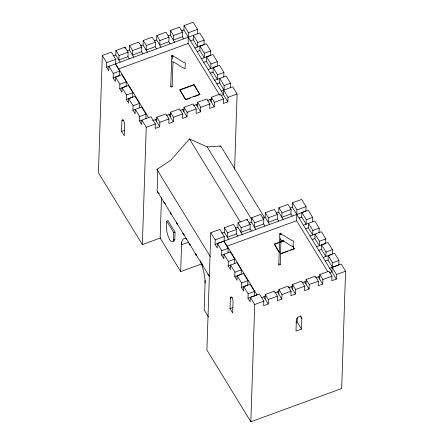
<?xml version="1.0" encoding="UTF-8"?>
<svg xmlns="http://www.w3.org/2000/svg" width="444" height="444" viewBox="0 0 444 444"><rect width="100%" height="100%" fill="white"/><g stroke="black" fill="none" stroke-linecap="round" stroke-linejoin="round"><path stroke-width="0.67" d="M148.623 117.727L115.645 63.847L115.795 59.335L111.405 52.159L102.32 55.483L98.429 172.783L142.363 244.572L160.534 237.912M139.283 107.914L139.433 103.408L135.037 96.226L128.682 98.557L128.532 103.069L126.335 99.478L132.695 97.147L132.845 92.635L128.449 85.459L122.089 87.79L121.939 92.302L119.741 88.711L126.102 86.38L126.251 81.868L121.856 74.692L115.501 77.023L115.351 81.535L113.153 77.944L113.303 73.432L108.908 66.256L108.758 70.763L106.56 67.177L106.71 62.665L102.32 55.483M120.191 62.182L115.795 55.006L115.945 50.494L125.03 47.164L128.105 52.187L127.955 56.699L129.271 58.852M115.945 50.494L119.02 55.517L118.87 60.029L127.955 56.699M115.268 63.925L119.664 71.101L119.514 75.613L113.153 77.944M119.741 88.711L119.891 84.199L115.501 77.023M121.556 131.418L121.911 120.829C122.822 116.694 125.08 123.587 124.564 125.169L124.215 135.764L121.556 131.418L124.803 130.231M124.986 48.452L125.03 47.164M126.335 99.478L126.485 94.966L122.089 87.79M133.816 57.193L129.42 50.011L129.57 45.499L138.656 42.169L141.73 47.197L141.581 51.709L142.901 53.863M129.57 45.499L132.645 50.527L132.495 55.034L141.581 51.709M142.363 244.572L146.254 127.273L141.864 120.091L141.714 124.603L139.516 121.012L139.666 116.506L135.27 109.324L135.12 113.836L132.923 110.245L133.072 105.733L128.682 98.557M147.441 52.198L143.046 45.016L143.196 40.509L152.281 37.179L155.356 42.202L155.206 46.714L156.527 48.868M143.196 40.509L146.276 45.532L146.126 50.044L155.206 46.714M145.876 118.687L146.026 114.175L141.63 106.993L132.923 110.245M161.067 47.203L156.677 40.027L156.826 35.514L165.906 32.184L168.986 37.213L168.837 41.725L170.152 43.878M139.516 121.012L150.943 116.766L155.339 123.943L155.189 128.455L159.729 126.79L159.879 122.278L156.804 117.255L165.889 113.925L168.964 118.948L168.814 123.46L173.36 121.795L173.51 117.283L170.435 112.26L179.515 108.93L182.595 113.958L182.445 118.47L186.985 116.805L187.135 112.293L184.06 107.265L193.146 103.94L196.22 108.963L196.07 113.475L200.61 111.81L200.76 107.298L197.685 102.275L206.771 98.945L209.846 103.974L209.696 108.48L214.236 106.821L214.385 102.309L211.311 97.28L220.396 93.956L223.471 98.979L223.321 103.491L227.866 101.826L228.016 97.314L223.621 90.138L223.471 94.65L220.873 95.599M156.654 121.767L156.804 117.255M156.826 35.514L159.901 40.537L159.751 45.049L168.837 41.725M157.831 169.774L157.126 191.02L209.402 276.434M157.67 191.908L158.453 193.656L159.318 193.567M158.453 193.656L158.464 193.212M161.499 197.552L160.156 238.051L180.686 271.589L202.098 263.747M163.858 202.02L164.641 203.768L165.507 203.679M164.641 203.768L164.657 203.324M174.697 42.213L170.302 35.032L170.452 30.519L179.537 27.195L182.612 32.218L182.462 36.73L183.777 38.883M170.757 86.386L171.778 55.672M166.678 221.079L166.439 228.277A10.456 2.98 69.9 0 0 169.774 239.988A11.211 3.191 69.9 0 0 173.504 239.827L174.814 239.349L175.053 232.145L167.987 220.596L166.678 221.079L173.743 232.628L173.504 239.827M170.285 116.772L170.435 112.26M172.494 59.207L172.599 56.044L175.941 57.492L182.157 61.55L185.27 63.037L185.081 68.731L181.968 67.238L175.752 63.187L172.411 61.738M170.452 30.519L173.526 35.548L173.376 40.06L182.462 36.73M172.167 86.486L172.982 61.91M171.523 214.224L171.084 214.297L170.302 212.548M171.084 214.297L171.095 213.853M179.853 89.771L179.842 90.082L193.984 84.898L193.995 84.593L179.853 89.771L185.747 99.734L190.248 98.08M177.711 224.337L177.273 224.409L176.49 222.66M177.273 224.409L177.289 223.959M227.866 101.826L183.927 30.042L184.077 25.53L193.162 22.2L197.558 29.376L197.408 33.888M183.91 111.777L184.06 107.265M219.675 95.055L188.112 43.484L188.472 32.706L184.077 25.53M180.686 271.589L181.668 242.019M184.576 234.837L183.711 234.926L182.928 233.178M183.711 234.926L183.727 234.482M193.245 39.81L193.395 35.298L197.785 42.474L197.636 46.986L193.245 39.81L190.52 40.809M190.765 244.949L189.899 245.038L189.116 243.29M189.899 245.038L189.915 244.594M197.536 106.788L197.685 102.275M199.983 46.065L204.379 53.247L204.229 57.753L199.833 50.577L199.983 46.065L206.343 43.734L210.739 50.916L210.589 55.428L201.504 58.752M193.462 96.903L199.894 94.55L193.995 84.593M196.526 255.078L196.087 255.15L195.305 253.402M196.087 255.15L196.104 254.706M106.56 67.177L199.75 32.967L204.146 40.149L203.996 44.655L194.91 47.985M206.577 56.832L210.967 64.014L210.817 68.526L206.427 61.344L206.577 56.832L212.931 54.501L217.327 61.683L217.177 66.195L208.092 69.525M201.748 263.93L202.531 265.679L202.969 265.606M202.531 265.679L202.547 265.229M205.145 280.38L204.168 309.956L208.486 317.016M211.161 101.793L211.311 97.28M213.164 67.599L217.56 74.781L217.41 79.293L213.015 72.111L213.164 67.599L219.525 65.274L223.915 72.45L223.77 76.962M207.936 274.042L208.719 275.791L209.163 275.718M208.719 275.791L208.736 275.341M332.095 267.366L336.491 274.547L336.341 279.054L331.796 280.719L331.946 276.207L328.871 271.184L319.785 274.514L322.86 279.537L322.71 284.049L318.17 285.714L318.32 281.202L315.246 276.179L306.16 279.504L309.235 284.532L309.085 289.044L304.545 290.709L304.695 286.197L301.62 281.169L292.535 284.499L295.61 289.521L295.46 294.033L290.914 295.698L291.064 291.186L287.99 286.164L278.904 289.494L281.984 294.516L281.835 299.028L277.289 300.693L277.439 296.181L274.364 291.153L265.279 294.483L268.354 299.511L268.204 304.018L263.664 305.683L263.814 301.171L259.418 293.995L250.338 297.325L250.188 301.837L247.991 298.246L257.076 294.916L224.12 241.075L224.27 236.569L219.88 229.387L210.795 232.717L206.904 350.016L250.838 421.8L341.68 388.517L345.571 271.217L341.181 264.036L332.095 267.366L331.946 271.878L329.348 272.827M219.608 82.878L219.758 78.372L224.148 85.548L223.998 90.06L219.608 82.878L216.883 83.877M227.988 252.847L228.138 248.335L223.743 241.153L217.382 243.484L217.233 247.996L215.035 244.405L215.185 239.893L210.795 232.717M254.351 295.915L254.495 291.403L250.105 284.227L243.745 286.558L243.595 291.07L241.397 287.479L247.758 285.148L247.907 280.636L243.512 273.46L237.157 275.785L237.007 280.297L234.809 276.712L234.959 272.2L230.564 265.018L230.414 269.53L228.216 265.939L228.366 261.433L223.976 254.251L223.826 258.763L221.628 255.172L221.778 250.66L217.382 243.484M228.666 239.416L224.27 232.234L224.42 227.722L233.505 224.398L236.58 229.42L236.43 233.933L237.745 236.086M230.358 87.729L230.508 83.217L226.113 76.041L214.685 80.292M224.42 227.722L227.495 232.75L227.345 237.263L236.43 233.933M234.604 169.192L237.096 93.984L232.706 86.808L221.273 91.059M230.031 308.652L230.381 298.057C231.296 293.922 233.555 300.821 233.039 302.403L232.689 312.992L230.031 308.652L232.628 307.698M234.576 263.614L234.726 259.102L230.331 251.92L221.628 255.172M242.291 234.421L237.895 227.245L238.045 222.733L247.13 219.403L250.205 224.425L250.055 228.938L251.376 231.091M238.045 222.733L241.12 227.755L240.97 232.268L250.055 228.938M228.216 265.939L236.924 262.687L241.32 269.869L241.17 274.381L234.809 276.712M241.397 287.479L241.547 282.967L237.157 275.785M247.086 220.69L247.13 219.403M247.991 298.246L248.141 293.734L243.745 286.558M255.916 229.426L251.52 222.25L251.67 217.738L260.756 214.408L263.83 219.436L263.681 223.948L265.001 226.101M251.67 217.738L254.751 222.76L254.601 227.273L263.681 223.948M250.838 421.8L254.728 304.501L250.338 297.325M269.541 224.436L265.151 217.255L265.301 212.743L274.381 209.418L277.461 214.441L277.311 218.953L278.627 221.106M265.129 298.995L265.279 294.483M265.301 212.743L268.376 217.771L268.226 222.283L277.311 218.953M278.821 251.798L274.314 244.111L283.316 240.809M283.172 219.441L278.777 212.265L278.926 207.753L288.012 204.423L291.086 209.446L290.937 213.958L292.252 216.111M278.793 264.385L279.814 233.666M280.508 237.84L280.442 239.738L283.783 241.186L290.004 245.238L293.112 246.725L293.301 241.037L290.193 239.544L283.971 235.492L280.63 234.044M278.76 294L278.904 289.494M280.203 264.485L281.019 239.91M278.926 207.753L282.001 212.776L281.851 217.288L290.937 213.958M336.341 279.054L292.402 207.27L292.552 202.758L301.637 199.428L306.033 206.61L305.883 211.122L215.035 244.405M292.385 289.011L292.535 284.499M292.973 246.303L294.355 248.884L292.618 246.048M327.794 271.7L296.586 220.718L296.947 209.94L292.552 202.758M301.498 329.065L301.848 318.476C301.498 314.097 295.954 317.393 296.353 320.485L296.004 331.08L301.498 329.065L297.103 321.883L297.236 317.915M301.87 212.526L306.26 219.708L306.11 224.22L301.72 217.038L301.87 212.526L308.225 210.201L312.62 217.377L312.471 221.889M306.01 284.016L306.16 279.504M308.308 227.811L308.458 223.299L312.854 230.475L312.704 234.987L308.308 227.811L305.583 228.804M314.901 238.578L315.051 234.066L319.441 241.242L319.291 245.754L314.901 238.578L312.176 239.577M319.064 232.656L319.208 228.144L314.818 220.968L303.385 225.219M319.636 279.026L319.785 274.514M321.639 244.833L326.035 252.009L325.885 256.521L321.489 249.345L321.639 244.833L327.999 242.502L332.389 249.683L332.24 254.19L323.16 257.52M325.652 243.423L325.802 238.911L321.406 231.735L309.979 235.986M328.227 255.6L332.623 262.776L332.473 267.288L328.083 260.112L328.227 255.6L334.587 253.269L338.983 260.45L338.833 264.963L329.748 268.287M264.735 217.91L220.751 146.043L207.17 146.892L189.471 138.933L170.801 160.212L156.943 169.419L210.306 256.604M113.198 55.955L115.795 55.006M127.472 50.727L129.42 50.011M140.454 45.971L143.046 45.016M154.079 40.976L156.677 40.027M168.354 35.748L170.302 35.032M181.33 30.991L183.927 30.042M119.02 55.517L128.105 52.187M132.645 50.527L141.73 47.197M146.276 45.532L155.356 42.202M159.901 40.537L168.986 37.213M173.526 35.548L182.612 32.218M106.71 62.665L115.795 59.335M188.472 32.706L197.558 29.376M118.681 68.925L188.112 43.484M113.303 73.432L119.664 71.101M197.785 42.474L204.146 40.149M197.108 51.576L199.833 50.577M119.891 84.199L126.251 81.868M204.379 53.247L210.739 50.916M203.702 62.343L206.427 61.344M126.485 94.966L132.845 92.635M210.967 64.014L217.327 61.683M210.29 73.11L213.015 72.111M133.072 105.733L139.433 103.408M217.56 74.781L223.915 72.45M121.911 120.829L123.854 120.113M185.758 99.423L199.9 94.239M139.666 116.506L146.026 114.175M224.148 85.548L230.508 83.217M152.742 120.563L156.638 119.136M166.367 115.568L170.912 113.903M179.998 110.578L183.888 109.152M193.623 105.583L197.513 104.157M207.248 100.594L211.788 98.929M146.254 127.273L155.339 123.943M159.879 122.278L168.964 118.948M173.51 117.283L182.595 113.958M187.135 112.293L196.22 108.963M200.76 107.298L209.846 103.974M214.385 102.309L223.471 98.979M228.016 97.314L237.096 93.984M156.943 169.419L157.853 169.086M219.841 146.376L220.751 146.043M173.743 232.628L175.053 232.145M188.717 242.135L181.574 244.749A26.967 7.681 69.9 0 1 186.869 239.111M221.673 233.189L224.27 232.234M235.303 228.194L237.895 227.245M248.929 223.199L251.52 222.25M262.554 218.209L265.151 217.255M276.179 213.214L278.777 212.265M290.454 207.986L292.402 207.27M227.495 232.75L236.58 229.42M241.12 227.755L250.205 224.425M254.751 222.76L263.83 219.436M268.376 217.771L277.461 214.441M282.001 212.776L291.086 209.446M215.185 239.893L224.27 236.569M296.947 209.94L306.033 206.61M298.995 218.037L301.72 217.038M227.156 246.154L296.586 220.718M221.778 250.66L228.138 248.335M306.26 219.708L312.62 217.377M274.303 244.416L283.949 240.881M228.366 261.433L234.726 259.102M312.854 230.475L319.208 228.144M280.22 253.757L294.366 248.573M280.852 253.829L287.923 251.237M290.498 250.299L293.712 249.117M234.959 272.2L241.32 269.869M319.441 241.242L325.802 238.911M316.566 246.753L325.014 243.656M318.764 250.344L321.489 249.345M241.547 282.967L247.907 280.636M326.035 252.009L332.389 249.683M325.352 261.111L328.083 260.112M230.381 298.057L232.329 297.347M248.141 293.734L254.495 291.403M332.623 262.776L338.983 260.45M261.216 297.791L265.112 296.364M274.842 292.801L278.738 291.375M288.472 287.806L293.012 286.141M302.098 282.817L305.988 281.391M315.723 277.822L319.619 276.396M254.728 304.501L263.814 301.171M268.354 299.511L277.439 296.181M281.984 294.516L291.064 291.186M295.61 289.521L304.695 286.197M309.235 284.532L318.32 281.202M322.86 279.537L331.946 276.207M336.491 274.547L345.571 271.217M295.882 322.333L297.103 321.883M170.285 212.992L170.729 212.92M176.473 223.104L176.917 223.032M182.917 233.627L183.355 233.555M189.105 243.739L189.544 243.667M195.293 253.846L195.732 253.779M209.846 99.639L214.236 106.821M318.32 276.873L322.71 284.049M193.984 84.898L199.894 94.55M196.22 104.634L200.61 111.81M304.689 281.862L309.085 289.044M274.314 244.111L279.526 252.625M180.186 90.648L185.747 99.734M207.17 146.892L251.876 219.935M182.589 109.624L186.985 116.805M291.064 286.857L295.46 294.033M300.161 315.712L301.848 318.476M189.471 138.933L240.309 221.994M168.964 114.619L173.36 121.795M277.439 291.847L281.835 299.028M155.339 119.614L159.729 126.79M263.814 296.842L268.204 304.018M172.1 86.203A0.705 0.555 1.9 0 1 171.773 86.941A0.705 0.555 1.9 0 1 170.829 86.669A0.705 0.555 1.9 0 1 171.156 85.931M279.898 263.98A0.705 0.555 1.9 0 1 280.047 264.791A0.705 0.555 1.9 0 1 279.004 264.824A0.705 0.555 1.9 0 1 279.037 264.008M174.814 239.349A11.211 3.191 69.9 0 1 173.21 241.203M200.355 260.811A26.967 7.681 69.9 0 1 205.056 283.111M172.083 56.172A0.705 0.555 1.9 0 0 173.188 55.772A0.705 0.555 1.9 0 0 172.172 55.217A0.705 0.555 1.9 0 0 172.083 56.172M280.12 234.171A0.705 0.555 1.9 0 0 281.224 233.766A0.705 0.555 1.9 0 0 280.208 233.217A0.705 0.555 1.9 0 0 280.12 234.171"/></g></svg>
